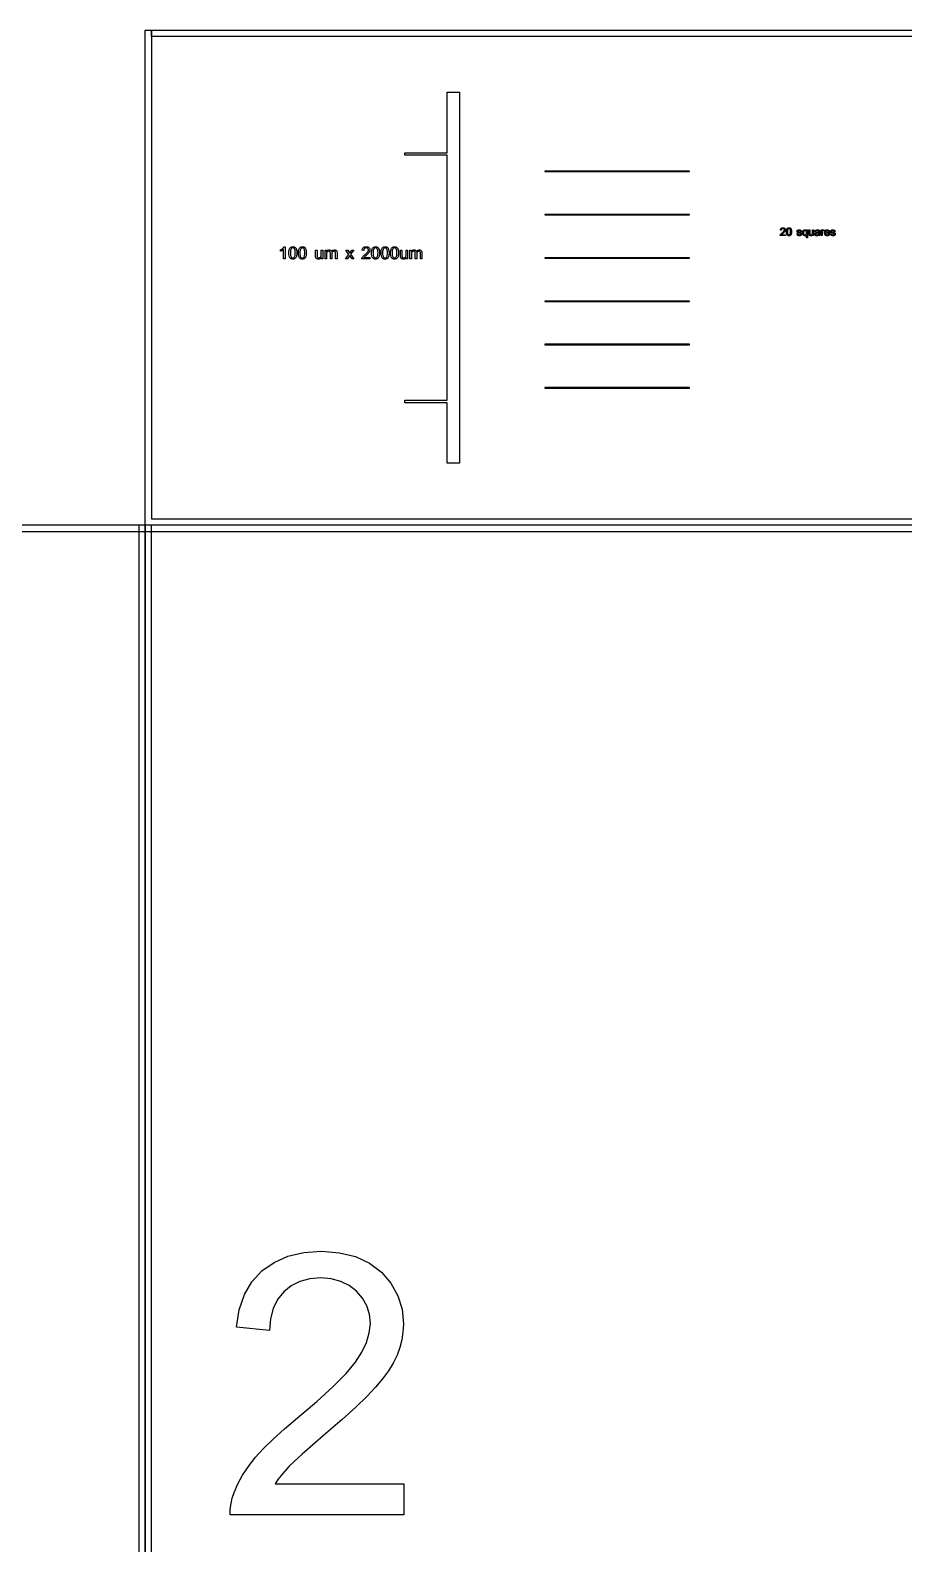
# Model space of a CAD drawing. Extents: x -47275 to 45580, y -34000 to 39989.
# Drawn here: x -10929 to -3869, y 21767 to 34000 of the extents above; entities that cross this region are included whole.
import ezdxf

# ---------------------------------------------------------------- set-up
doc = ezdxf.new("R2010")
doc.units = 0
doc.layers.add('Hybrids', color=5, linetype='CONTINUOUS')

# ---------------------------------------------------------------- blocks, each defined once
blk = doc.blocks.new('sizetest')
at = {"layer": 'Hybrids', "linetype": 'CONTINUOUS'}
for points in [[(0, 19950), (20000, 19950), (20000, 20000), (0, 20000), (0, 19950)], [(20000, 0), (20000, 20000), (19950, 20000), (19950, 0), (20000, 0)]]:
    blk.add_lwpolyline(points, close=True, dxfattribs=at)
blk = doc.blocks.new('lowQ')
at = {"layer": 'Hybrids', "linetype": 'CONTINUOUS'}
for points in [[(50, 0), (50, 20000), (0, 20000), (0, 0), (50, 0)], [(0, 19950), (20000, 19950), (20000, 20000), (0, 20000), (0, 19950)]]:
    blk.add_lwpolyline(points, close=True, dxfattribs=at)
blk = doc.blocks.new('Al_etch_test')
at = {"layer": 'Hybrids', "linetype": 'CONTINUOUS'}
for points in [[(270, 1495), (1440, 1495), (1440, 1499), (270, 1499), (270, 1495)], [(270, 1145), (1440, 1145), (1440, 1149), (270, 1149), (270, 1145)], [(270, 795), (1440, 795), (1440, 799), (270, 799), (270, 795)], [(270, 445), (1440, 445), (1440, 449), (270, 449), (270, 445)], [(270, 95), (1440, 95), (1440, 99), (270, 99), (270, 95)], [(270, -255), (1440, -255), (1440, -251), (270, -251), (270, -255)]]:
    blk.add_lwpolyline(points, close=True, dxfattribs=at)

msp = doc.modelspace()

# ---------------------------------------------------------------- linework, layer by layer
at = {"layer": 'Hybrids', "linetype": 'CONTINUOUS'}
for points in [[(10000, 34000), (10000, 30000), (-10000, 30000), (-10000, 34000), (-9950, 34000), (-9950, 33950), (-9950, 30050), (9950, 30050), (9950, 33950), (-9950, 33950), (-9950, 34000), (10000, 34000)], [(-7560, 33500), (-7460, 33500), (-7460, 30500), (-7560, 30500), (-7560, 30990), (-7900, 30990), (-7900, 31010), (-7560, 31010), (-7560, 32990), (-7900, 32990), (-7900, 33010), (-7560, 33010), (-7560, 33500)], [(-4825.214, 32347.515), (-4825.214, 32340), (-4867.307, 32340), (-4867.307, 32341.39), (-4867.133, 32342.737), (-4866.829, 32344.083), (-4866.395, 32345.43), (-4865.482, 32347.558), (-4864.309, 32349.687), (-4862.919, 32351.772), (-4861.269, 32353.901), (-4859.314, 32356.029), (-4856.925, 32358.375), (-4854.188, 32360.851), (-4851.017, 32363.544), (-4846.282, 32367.541), (-4842.329, 32371.146), (-4839.245, 32374.274), (-4836.986, 32377.01), (-4835.422, 32379.443), (-4834.249, 32381.832), (-4833.598, 32384.178), (-4833.337, 32386.437), (-4833.554, 32388.652), (-4834.206, 32390.694), (-4835.248, 32392.562), (-4836.682, 32394.256), (-4838.463, 32395.646), (-4840.505, 32396.645), (-4842.807, 32397.253), (-4845.326, 32397.47), (-4848.02, 32397.253), (-4850.409, 32396.602), (-4852.537, 32395.559), (-4854.362, 32394.082), (-4855.882, 32392.214), (-4856.925, 32390.042), (-4857.576, 32387.523), (-4857.794, 32384.699), (-4865.83, 32385.525), (-4865.135, 32389.738), (-4863.875, 32393.431), (-4862.051, 32396.558), (-4859.618, 32399.208), (-4856.708, 32401.25), (-4853.319, 32402.727), (-4849.497, 32403.639), (-4845.153, 32403.943), (-4840.809, 32403.595), (-4836.943, 32402.64), (-4833.554, 32401.076), (-4830.644, 32398.861), (-4828.341, 32396.167), (-4826.647, 32393.17), (-4825.648, 32389.869), (-4825.301, 32386.263), (-4825.431, 32384.352), (-4825.692, 32382.44), (-4826.213, 32380.573), (-4826.865, 32378.748), (-4827.777, 32376.837), (-4828.95, 32374.925), (-4830.383, 32372.971), (-4832.077, 32370.972), (-4834.206, 32368.714), (-4836.899, 32366.107), (-4840.2, 32363.11), (-4844.11, 32359.765), (-4847.325, 32357.028), (-4849.888, 32354.769), (-4851.842, 32352.988), (-4853.145, 32351.729), (-4854.101, 32350.643), (-4854.97, 32349.6), (-4855.752, 32348.558), (-4856.447, 32347.515), (-4825.214, 32347.515)], [(-4796.066, 32403.943), (-4793.59, 32403.813), (-4791.288, 32403.422), (-4789.116, 32402.77), (-4787.074, 32401.858), (-4785.249, 32400.685), (-4783.555, 32399.338), (-4782.035, 32397.731), (-4780.688, 32395.907), (-4779.515, 32393.865), (-4778.473, 32391.606), (-4777.561, 32389.13), (-4776.735, 32386.437), (-4776.127, 32383.396), (-4775.693, 32379.878), (-4775.432, 32375.881), (-4775.302, 32371.407), (-4775.476, 32366.064), (-4775.91, 32361.242), (-4776.605, 32356.985), (-4777.604, 32353.292), (-4778.907, 32350.035), (-4780.515, 32347.168), (-4782.382, 32344.691), (-4784.511, 32342.65), (-4786.944, 32340.999), (-4789.68, 32339.826), (-4792.721, 32339.131), (-4796.066, 32338.914), (-4800.453, 32339.305), (-4804.319, 32340.565), (-4807.664, 32342.606), (-4810.531, 32345.517), (-4813.311, 32350.078), (-4815.266, 32355.942), (-4816.439, 32363.023), (-4816.83, 32371.407), (-4816.7, 32376.75), (-4816.265, 32381.572), (-4815.57, 32385.829), (-4814.528, 32389.565), (-4813.225, 32392.779), (-4811.661, 32395.646), (-4809.793, 32398.122), (-4807.621, 32400.207), (-4805.188, 32401.814), (-4802.452, 32402.987), (-4799.411, 32403.682), (-4796.153, 32403.936), (-4796.153, 32397.47), (-4798.716, 32397.166), (-4801.018, 32396.298), (-4803.016, 32394.864), (-4804.754, 32392.909), (-4806.535, 32389.347), (-4807.795, 32384.612), (-4808.577, 32378.618), (-4808.794, 32371.407), (-4808.577, 32364.196), (-4807.881, 32358.331), (-4806.752, 32353.77), (-4805.145, 32350.512), (-4803.233, 32348.21), (-4801.061, 32346.603), (-4798.672, 32345.647), (-4796.066, 32345.343), (-4793.503, 32345.647), (-4791.114, 32346.646), (-4788.985, 32348.254), (-4787.03, 32350.556), (-4785.423, 32353.814), (-4784.294, 32358.375), (-4783.599, 32364.239), (-4783.338, 32371.407), (-4783.599, 32378.574), (-4784.294, 32384.482), (-4785.423, 32389.043), (-4787.03, 32392.301), (-4788.985, 32394.56), (-4791.157, 32396.167), (-4793.546, 32397.123), (-4796.153, 32397.47), (-4796.153, 32403.936), (-4796.066, 32403.943)], [(-4732.308, 32353.77), (-4724.576, 32354.987), (-4724.141, 32352.771), (-4723.36, 32350.86), (-4722.317, 32349.209), (-4720.97, 32347.863), (-4719.363, 32346.777), (-4717.408, 32345.995), (-4715.193, 32345.517), (-4712.63, 32345.387), (-4710.11, 32345.517), (-4707.939, 32345.908), (-4706.114, 32346.603), (-4704.637, 32347.558), (-4703.508, 32348.688), (-4702.682, 32349.948), (-4702.205, 32351.294), (-4702.031, 32352.728), (-4702.205, 32353.944), (-4702.639, 32355.074), (-4703.334, 32356.029), (-4704.333, 32356.898), (-4705.462, 32357.419), (-4707.157, 32358.071), (-4709.459, 32358.766), (-4712.326, 32359.548), (-4716.322, 32360.59), (-4719.624, 32361.546), (-4722.274, 32362.458), (-4724.272, 32363.284), (-4725.836, 32364.152), (-4727.182, 32365.151), (-4728.355, 32366.324), (-4729.311, 32367.671), (-4730.093, 32369.104), (-4730.614, 32370.625), (-4730.918, 32372.189), (-4731.005, 32373.883), (-4730.918, 32375.36), (-4730.657, 32376.837), (-4730.223, 32378.227), (-4729.615, 32379.573), (-4728.876, 32380.833), (-4727.964, 32381.963), (-4726.922, 32383.005), (-4725.749, 32383.961), (-4724.793, 32384.569), (-4723.62, 32385.177), (-4722.317, 32385.698), (-4720.797, 32386.22), (-4719.189, 32386.611), (-4717.539, 32386.915), (-4715.801, 32387.088), (-4714.02, 32387.175), (-4711.414, 32387.045), (-4708.938, 32386.784), (-4706.635, 32386.263), (-4704.507, 32385.612), (-4702.595, 32384.743), (-4700.945, 32383.744), (-4699.555, 32382.614), (-4698.425, 32381.354), (-4697.556, 32379.878), (-4696.775, 32378.227), (-4696.21, 32376.315), (-4695.732, 32374.23), (-4703.377, 32373.188), (-4703.768, 32374.838), (-4704.42, 32376.359), (-4705.289, 32377.619), (-4706.418, 32378.748), (-4707.808, 32379.617), (-4709.415, 32380.225), (-4711.327, 32380.616), (-4713.455, 32380.746), (-4715.975, 32380.616), (-4718.103, 32380.268), (-4719.841, 32379.704), (-4721.144, 32378.965), (-4722.187, 32378.01), (-4722.882, 32377.01), (-4723.316, 32375.924), (-4723.446, 32374.795), (-4723.403, 32374.013), (-4723.229, 32373.318), (-4722.925, 32372.667), (-4722.491, 32372.058), (-4721.969, 32371.45), (-4721.274, 32370.886), (-4720.449, 32370.408), (-4719.493, 32369.973), (-4718.625, 32369.669), (-4717.191, 32369.235), (-4715.193, 32368.67), (-4712.587, 32367.975), (-4708.764, 32366.889), (-4705.549, 32365.933), (-4702.986, 32365.065), (-4701.032, 32364.326), (-4699.511, 32363.544), (-4698.121, 32362.589), (-4696.905, 32361.503), (-4695.862, 32360.243), (-4695.08, 32358.809), (-4694.472, 32357.202), (-4694.125, 32355.464), (-4693.994, 32353.553), (-4694.168, 32351.598), (-4694.603, 32349.73), (-4695.298, 32347.906), (-4696.297, 32346.168), (-4697.556, 32344.518), (-4699.077, 32343.084), (-4700.858, 32341.868), (-4702.856, 32340.825), (-4705.115, 32340), (-4707.461, 32339.392), (-4709.98, 32339.044), (-4712.587, 32338.957), (-4716.844, 32339.175), (-4720.536, 32339.87), (-4723.707, 32341.043), (-4726.313, 32342.693), (-4728.485, 32344.778), (-4730.18, 32347.298), (-4731.483, 32350.295), (-4732.308, 32353.77), (-4732.308, 32353.77)], [(-4667.974, 32387.175), (-4667.236, 32387.088), (-4667.236, 32381.007), (-4669.712, 32380.703), (-4671.971, 32379.921), (-4674.012, 32378.531), (-4675.88, 32376.663), (-4677.444, 32374.187), (-4678.53, 32371.146), (-4679.182, 32367.454), (-4679.399, 32363.197), (-4679.182, 32358.983), (-4678.487, 32355.378), (-4677.314, 32352.293), (-4675.663, 32349.817), (-4673.708, 32347.863), (-4671.58, 32346.472), (-4669.234, 32345.647), (-4666.714, 32345.387), (-4664.325, 32345.647), (-4662.066, 32346.429), (-4660.025, 32347.732), (-4658.113, 32349.6), (-4656.55, 32351.989), (-4655.42, 32354.943), (-4654.769, 32358.418), (-4654.508, 32362.502), (-4654.769, 32366.802), (-4655.464, 32370.538), (-4656.68, 32373.709), (-4658.331, 32376.359), (-4660.329, 32378.357), (-4662.457, 32379.834), (-4664.76, 32380.703), (-4667.236, 32381.007), (-4667.236, 32387.088), (-4663.934, 32386.697), (-4660.329, 32385.351), (-4657.201, 32383.092), (-4654.508, 32379.964), (-4654.508, 32386.133), (-4647.471, 32386.133), (-4647.471, 32322.32), (-4655.29, 32322.32), (-4655.29, 32344.909), (-4656.332, 32343.649), (-4657.505, 32342.563), (-4658.895, 32341.52), (-4660.416, 32340.652), (-4662.11, 32339.87), (-4663.804, 32339.348), (-4665.585, 32339.044), (-4667.366, 32338.957), (-4671.362, 32339.348), (-4675.011, 32340.565), (-4678.443, 32342.606), (-4681.527, 32345.517), (-4684.134, 32349.079), (-4685.958, 32353.292), (-4687.088, 32358.071), (-4687.435, 32363.501), (-4687.305, 32366.846), (-4686.87, 32370.06), (-4686.132, 32373.101), (-4685.046, 32375.968), (-4683.699, 32378.531), (-4682.092, 32380.79), (-4680.224, 32382.701), (-4678.052, 32384.308), (-4675.706, 32385.525), (-4673.23, 32386.437), (-4670.667, 32386.958), (-4667.974, 32387.175)], [(-4604.987, 32340), (-4604.987, 32346.777), (-4607.941, 32343.345), (-4611.372, 32340.912), (-4615.282, 32339.435), (-4619.626, 32338.957), (-4621.668, 32339.044), (-4623.579, 32339.348), (-4625.49, 32339.826), (-4627.271, 32340.521), (-4628.922, 32341.347), (-4630.356, 32342.259), (-4631.572, 32343.301), (-4632.528, 32344.431), (-4633.353, 32345.691), (-4634.004, 32347.081), (-4634.526, 32348.601), (-4634.917, 32350.252), (-4635.134, 32351.555), (-4635.308, 32353.206), (-4635.395, 32355.204), (-4635.395, 32357.55), (-4635.395, 32386.133), (-4627.575, 32386.133), (-4627.575, 32360.547), (-4627.575, 32357.723), (-4627.489, 32355.421), (-4627.315, 32353.597), (-4627.098, 32352.293), (-4626.663, 32350.816), (-4625.968, 32349.513), (-4625.099, 32348.384), (-4623.97, 32347.428), (-4622.71, 32346.646), (-4621.32, 32346.125), (-4619.756, 32345.777), (-4618.062, 32345.691), (-4616.368, 32345.777), (-4614.674, 32346.125), (-4613.067, 32346.69), (-4611.459, 32347.472), (-4610.069, 32348.427), (-4608.853, 32349.6), (-4607.897, 32350.903), (-4607.115, 32352.38), (-4606.551, 32354.118), (-4606.16, 32356.203), (-4605.899, 32358.636), (-4605.812, 32361.416), (-4605.812, 32386.133), (-4597.993, 32386.133), (-4597.993, 32340), (-4604.987, 32340)], [(-4566.239, 32387.175), (-4563.459, 32387.088), (-4560.896, 32386.828), (-4558.637, 32386.393), (-4556.639, 32385.785), (-4554.944, 32385.003), (-4553.468, 32384.178), (-4552.208, 32383.266), (-4551.209, 32382.267), (-4550.427, 32381.137), (-4549.732, 32379.878), (-4549.21, 32378.487), (-4548.776, 32376.967), (-4548.646, 32375.751), (-4548.515, 32374.143), (-4548.429, 32372.145), (-4548.385, 32369.756), (-4548.385, 32354.378), (-4548.298, 32350.425), (-4548.125, 32347.472), (-4547.907, 32345.517), (-4547.603, 32344.083), (-4547.169, 32342.693), (-4546.604, 32341.303), (-4545.909, 32340), (-4554.076, 32340), (-4554.64, 32341.26), (-4555.075, 32342.606), (-4555.422, 32344.083), (-4555.64, 32345.691), (-4557.812, 32343.953), (-4559.94, 32342.519), (-4562.025, 32341.347), (-4564.023, 32340.478), (-4566.065, 32339.783), (-4568.194, 32339.305), (-4570.366, 32339.044), (-4572.624, 32338.957), (-4576.23, 32339.175), (-4579.358, 32339.87), (-4582.051, 32340.999), (-4584.31, 32342.65), (-4586.134, 32344.605), (-4587.394, 32346.863), (-4588.176, 32349.383), (-4588.393, 32352.163), (-4588.306, 32353.814), (-4588.045, 32355.378), (-4587.568, 32356.898), (-4586.873, 32358.331), (-4586.047, 32359.635), (-4585.092, 32360.851), (-4584.049, 32361.894), (-4582.833, 32362.849), (-4581.573, 32363.631), (-4580.183, 32364.326), (-4578.749, 32364.891), (-4577.186, 32365.412), (-4575.926, 32365.673), (-4574.319, 32365.977), (-4572.451, 32366.281), (-4570.235, 32366.585), (-4565.848, 32367.15), (-4562.025, 32367.801), (-4558.854, 32368.496), (-4556.291, 32369.278), (-4556.291, 32371.016), (-4556.291, 32363.153), (-4558.724, 32362.284), (-4561.634, 32361.546), (-4565.109, 32360.808), (-4569.062, 32360.199), (-4571.321, 32359.808), (-4573.189, 32359.461), (-4574.709, 32359.027), (-4575.882, 32358.636), (-4576.838, 32358.114), (-4577.663, 32357.55), (-4578.402, 32356.855), (-4578.967, 32356.073), (-4579.444, 32355.204), (-4579.792, 32354.292), (-4580.009, 32353.336), (-4580.053, 32352.38), (-4579.922, 32350.86), (-4579.488, 32349.513), (-4578.749, 32348.254), (-4577.707, 32347.168), (-4576.404, 32346.255), (-4574.796, 32345.604), (-4572.928, 32345.213), (-4570.757, 32345.082), (-4568.585, 32345.169), (-4566.499, 32345.56), (-4564.545, 32346.168), (-4562.72, 32347.037), (-4561.113, 32348.123), (-4559.679, 32349.383), (-4558.507, 32350.816), (-4557.551, 32352.467), (-4557.03, 32353.944), (-4556.639, 32355.725), (-4556.378, 32357.854), (-4556.291, 32360.286), (-4556.291, 32363.153), (-4556.291, 32371.016), (-4556.248, 32371.32), (-4556.421, 32373.492), (-4556.812, 32375.36), (-4557.507, 32376.88), (-4558.463, 32378.053), (-4560.157, 32379.182), (-4562.199, 32380.008), (-4564.632, 32380.529), (-4567.368, 32380.703), (-4569.975, 32380.573), (-4572.19, 32380.182), (-4574.058, 32379.573), (-4575.535, 32378.748), (-4576.795, 32377.575), (-4577.837, 32376.055), (-4578.706, 32374.187), (-4579.401, 32371.928), (-4587.046, 32372.971), (-4586.482, 32375.273), (-4585.7, 32377.401), (-4584.744, 32379.226), (-4583.615, 32380.877), (-4582.311, 32382.267), (-4580.704, 32383.526), (-4578.836, 32384.612), (-4576.708, 32385.525), (-4574.362, 32386.22), (-4571.842, 32386.741), (-4569.149, 32387.045), (-4566.239, 32387.175)], [(-4536.352, 32340), (-4536.352, 32386.133), (-4529.315, 32386.133), (-4529.315, 32379.139), (-4528.012, 32381.354), (-4526.752, 32383.179), (-4525.536, 32384.612), (-4524.363, 32385.612), (-4523.19, 32386.263), (-4521.974, 32386.784), (-4520.671, 32387.045), (-4519.324, 32387.175), (-4517.369, 32387.002), (-4515.371, 32386.524), (-4513.329, 32385.742), (-4511.288, 32384.656), (-4513.981, 32377.401), (-4515.415, 32378.14), (-4516.848, 32378.661), (-4518.282, 32378.965), (-4519.715, 32379.096), (-4520.975, 32378.965), (-4522.148, 32378.705), (-4523.277, 32378.183), (-4524.32, 32377.532), (-4525.275, 32376.663), (-4526.101, 32375.707), (-4526.752, 32374.534), (-4527.23, 32373.275), (-4527.838, 32371.103), (-4528.229, 32368.887), (-4528.49, 32366.542), (-4528.533, 32364.152), (-4528.533, 32340), (-4536.352, 32340)], [(-4487.7, 32387.175), (-4487.613, 32387.167), (-4487.613, 32380.746), (-4490.22, 32380.486), (-4492.609, 32379.834), (-4494.781, 32378.705), (-4496.692, 32377.141), (-4498.343, 32375.186), (-4499.559, 32372.927), (-4500.341, 32370.364), (-4500.732, 32367.497), (-4474.972, 32367.497), (-4475.363, 32370.19), (-4475.971, 32372.58), (-4476.84, 32374.578), (-4477.926, 32376.229), (-4479.968, 32378.183), (-4482.227, 32379.617), (-4484.79, 32380.442), (-4487.613, 32380.746), (-4487.613, 32387.167), (-4483.313, 32386.741), (-4479.316, 32385.568), (-4475.754, 32383.613), (-4472.583, 32380.877), (-4470.02, 32377.401), (-4468.196, 32373.275), (-4467.11, 32368.54), (-4466.719, 32363.153), (-4466.762, 32362.762), (-4466.762, 32361.068), (-4501.166, 32361.068), (-4500.775, 32357.463), (-4499.907, 32354.335), (-4498.603, 32351.642), (-4496.866, 32349.426), (-4494.824, 32347.645), (-4492.522, 32346.386), (-4490.002, 32345.604), (-4487.222, 32345.387), (-4485.181, 32345.517), (-4483.269, 32345.951), (-4481.488, 32346.646), (-4479.881, 32347.645), (-4478.447, 32348.905), (-4477.188, 32350.556), (-4476.058, 32352.511), (-4475.059, 32354.856), (-4466.979, 32353.857), (-4468.152, 32350.512), (-4469.716, 32347.558), (-4471.714, 32344.996), (-4474.06, 32342.867), (-4476.84, 32341.129), (-4479.968, 32339.913), (-4483.443, 32339.175), (-4487.266, 32338.957), (-4492.088, 32339.305), (-4496.345, 32340.478), (-4500.124, 32342.433), (-4503.338, 32345.169), (-4505.945, 32348.601), (-4507.769, 32352.641), (-4508.899, 32357.332), (-4509.246, 32362.675), (-4508.899, 32368.149), (-4507.769, 32373.014), (-4505.901, 32377.184), (-4503.251, 32380.746), (-4500.037, 32383.526), (-4496.388, 32385.568), (-4492.261, 32386.741), (-4487.7, 32387.175)], [(-4460.29, 32353.77), (-4452.558, 32354.987), (-4452.123, 32352.771), (-4451.341, 32350.86), (-4450.299, 32349.209), (-4448.952, 32347.863), (-4447.345, 32346.777), (-4445.39, 32345.995), (-4443.175, 32345.517), (-4440.612, 32345.387), (-4438.092, 32345.517), (-4435.92, 32345.908), (-4434.096, 32346.603), (-4432.619, 32347.558), (-4431.489, 32348.688), (-4430.664, 32349.948), (-4430.186, 32351.294), (-4430.012, 32352.728), (-4430.186, 32353.944), (-4430.621, 32355.074), (-4431.316, 32356.029), (-4432.315, 32356.898), (-4433.444, 32357.419), (-4435.138, 32358.071), (-4437.441, 32358.766), (-4440.308, 32359.548), (-4444.304, 32360.59), (-4447.605, 32361.546), (-4450.255, 32362.458), (-4452.253, 32363.284), (-4453.817, 32364.152), (-4455.164, 32365.151), (-4456.337, 32366.324), (-4457.292, 32367.671), (-4458.074, 32369.104), (-4458.596, 32370.625), (-4458.9, 32372.189), (-4458.987, 32373.883), (-4458.9, 32375.36), (-4458.639, 32376.837), (-4458.205, 32378.227), (-4457.597, 32379.573), (-4456.858, 32380.833), (-4455.946, 32381.963), (-4454.903, 32383.005), (-4453.73, 32383.961), (-4452.775, 32384.569), (-4451.602, 32385.177), (-4450.299, 32385.698), (-4448.778, 32386.22), (-4447.171, 32386.611), (-4445.52, 32386.915), (-4443.783, 32387.088), (-4442.002, 32387.175), (-4439.395, 32387.045), (-4436.919, 32386.784), (-4434.617, 32386.263), (-4432.488, 32385.612), (-4430.577, 32384.743), (-4428.926, 32383.744), (-4427.536, 32382.614), (-4426.407, 32381.354), (-4425.538, 32379.878), (-4424.756, 32378.227), (-4424.192, 32376.315), (-4423.714, 32374.23), (-4431.359, 32373.188), (-4431.75, 32374.838), (-4432.402, 32376.359), (-4433.27, 32377.619), (-4434.4, 32378.748), (-4435.79, 32379.617), (-4437.397, 32380.225), (-4439.309, 32380.616), (-4441.437, 32380.746), (-4443.957, 32380.616), (-4446.085, 32380.268), (-4447.823, 32379.704), (-4449.126, 32378.965), (-4450.168, 32378.01), (-4450.863, 32377.01), (-4451.298, 32375.924), (-4451.428, 32374.795), (-4451.385, 32374.013), (-4451.211, 32373.318), (-4450.907, 32372.667), (-4450.472, 32372.058), (-4449.951, 32371.45), (-4449.256, 32370.886), (-4448.431, 32370.408), (-4447.475, 32369.973), (-4446.606, 32369.669), (-4445.173, 32369.235), (-4443.175, 32368.67), (-4440.568, 32367.975), (-4436.746, 32366.889), (-4433.531, 32365.933), (-4430.968, 32365.065), (-4429.013, 32364.326), (-4427.493, 32363.544), (-4426.103, 32362.589), (-4424.887, 32361.503), (-4423.844, 32360.243), (-4423.062, 32358.809), (-4422.454, 32357.202), (-4422.106, 32355.464), (-4421.976, 32353.553), (-4422.15, 32351.598), (-4422.584, 32349.73), (-4423.279, 32347.906), (-4424.278, 32346.168), (-4425.538, 32344.518), (-4427.059, 32343.084), (-4428.84, 32341.868), (-4430.838, 32340.825), (-4433.097, 32340), (-4435.442, 32339.392), (-4437.962, 32339.044), (-4440.568, 32338.957), (-4444.825, 32339.175), (-4448.518, 32339.87), (-4451.689, 32341.043), (-4454.295, 32342.693), (-4456.467, 32344.778), (-4458.161, 32347.298), (-4459.464, 32350.295), (-4460.29, 32353.77), (-4460.29, 32353.77)], [(-8869.403, 32151.683), (-8881.526, 32151.683), (-8881.526, 32228.931), (-8883.95, 32226.842), (-8886.644, 32224.755), (-8889.675, 32222.667), (-8893.042, 32220.579), (-8896.544, 32218.559), (-8899.777, 32216.875), (-8902.875, 32215.461), (-8905.771, 32214.317), (-8905.771, 32226.034), (-8900.854, 32228.527), (-8896.275, 32231.288), (-8891.965, 32234.318), (-8887.991, 32237.618), (-8884.489, 32240.985), (-8881.526, 32244.285), (-8879.101, 32247.586), (-8877.215, 32250.818), (-8869.403, 32250.818), (-8869.403, 32151.683)], [(-8806.299, 32250.808), (-8806.164, 32250.818), (-8802.326, 32250.616), (-8798.756, 32250.01), (-8795.389, 32249), (-8792.224, 32247.586), (-8789.395, 32245.767), (-8786.769, 32243.68), (-8784.411, 32241.188), (-8782.323, 32238.359), (-8780.505, 32235.194), (-8778.889, 32231.692), (-8777.475, 32227.853), (-8776.195, 32223.677), (-8775.252, 32218.963), (-8774.578, 32213.508), (-8774.174, 32207.312), (-8773.973, 32200.375), (-8774.242, 32192.091), (-8774.916, 32184.616), (-8775.993, 32178.016), (-8777.542, 32172.291), (-8779.562, 32167.24), (-8782.054, 32162.796), (-8784.95, 32158.957), (-8788.25, 32155.791), (-8792.021, 32153.232), (-8796.264, 32151.414), (-8800.979, 32150.336), (-8806.164, 32150), (-8812.966, 32150.606), (-8818.96, 32152.559), (-8824.146, 32155.725), (-8828.591, 32160.237), (-8832.901, 32167.308), (-8835.931, 32176.4), (-8837.75, 32187.377), (-8838.356, 32200.375), (-8838.154, 32208.659), (-8837.481, 32216.135), (-8836.403, 32222.734), (-8834.787, 32228.527), (-8832.766, 32233.51), (-8830.342, 32237.955), (-8827.446, 32241.794), (-8824.078, 32245.027), (-8820.307, 32247.518), (-8816.065, 32249.336), (-8811.35, 32250.414), (-8806.299, 32250.808), (-8806.299, 32240.784), (-8810.272, 32240.312), (-8813.842, 32238.965), (-8816.94, 32236.743), (-8819.634, 32233.712), (-8822.395, 32228.189), (-8824.348, 32220.848), (-8825.56, 32211.555), (-8825.897, 32200.375), (-8825.56, 32189.196), (-8824.482, 32180.104), (-8822.732, 32173.033), (-8820.24, 32167.982), (-8817.277, 32164.412), (-8813.909, 32161.92), (-8810.205, 32160.438), (-8806.164, 32159.967), (-8802.191, 32160.438), (-8798.487, 32161.988), (-8795.186, 32164.479), (-8792.156, 32168.049), (-8789.664, 32173.1), (-8787.913, 32180.171), (-8786.836, 32189.263), (-8786.431, 32200.375), (-8786.836, 32211.488), (-8787.913, 32220.647), (-8789.664, 32227.718), (-8792.156, 32232.769), (-8795.186, 32236.272), (-8798.554, 32238.763), (-8802.258, 32240.245), (-8806.299, 32240.784), (-8806.299, 32250.808)], [(-8729.591, 32250.808), (-8729.456, 32250.818), (-8725.617, 32250.616), (-8722.048, 32250.01), (-8718.68, 32249), (-8715.515, 32247.586), (-8712.687, 32245.767), (-8710.06, 32243.68), (-8707.703, 32241.188), (-8705.615, 32238.359), (-8703.797, 32235.194), (-8702.18, 32231.692), (-8700.766, 32227.853), (-8699.486, 32223.677), (-8698.543, 32218.963), (-8697.87, 32213.508), (-8697.467, 32207.312), (-8697.264, 32200.375), (-8697.534, 32192.091), (-8698.207, 32184.616), (-8699.285, 32178.016), (-8700.833, 32172.291), (-8702.854, 32167.24), (-8705.346, 32162.796), (-8708.242, 32158.957), (-8711.542, 32155.791), (-8715.313, 32153.232), (-8719.556, 32151.414), (-8724.27, 32150.336), (-8729.456, 32150), (-8736.258, 32150.606), (-8742.252, 32152.559), (-8747.438, 32155.725), (-8751.883, 32160.237), (-8756.193, 32167.308), (-8759.224, 32176.4), (-8761.042, 32187.377), (-8761.648, 32200.375), (-8761.446, 32208.659), (-8760.772, 32216.135), (-8759.695, 32222.734), (-8758.078, 32228.527), (-8756.058, 32233.51), (-8753.634, 32237.955), (-8750.737, 32241.794), (-8747.371, 32245.027), (-8743.599, 32247.518), (-8739.356, 32249.336), (-8734.642, 32250.414), (-8729.591, 32250.808), (-8729.591, 32240.784), (-8733.564, 32240.312), (-8737.134, 32238.965), (-8740.231, 32236.743), (-8742.925, 32233.712), (-8745.686, 32228.189), (-8747.64, 32220.848), (-8748.852, 32211.555), (-8749.189, 32200.375), (-8748.852, 32189.196), (-8747.775, 32180.104), (-8746.024, 32173.033), (-8743.531, 32167.982), (-8740.569, 32164.412), (-8737.201, 32161.92), (-8733.497, 32160.438), (-8729.456, 32159.967), (-8725.483, 32160.438), (-8721.779, 32161.988), (-8718.479, 32164.479), (-8715.448, 32168.049), (-8712.956, 32173.1), (-8711.205, 32180.171), (-8710.127, 32189.263), (-8709.723, 32200.375), (-8710.127, 32211.488), (-8711.205, 32220.647), (-8712.956, 32227.718), (-8715.448, 32232.769), (-8718.479, 32236.272), (-8721.846, 32238.763), (-8725.55, 32240.245), (-8729.591, 32240.784), (-8729.591, 32250.808)], [(-8575.461, 32151.683), (-8575.461, 32162.19), (-8580.04, 32156.869), (-8585.36, 32153.097), (-8591.422, 32150.808), (-8598.156, 32150.067), (-8601.322, 32150.202), (-8604.285, 32150.674), (-8607.248, 32151.414), (-8610.009, 32152.492), (-8612.569, 32153.771), (-8614.791, 32155.186), (-8616.677, 32156.802), (-8618.158, 32158.553), (-8619.438, 32160.506), (-8620.448, 32162.661), (-8621.257, 32165.018), (-8621.862, 32167.578), (-8622.199, 32169.597), (-8622.469, 32172.157), (-8622.604, 32175.255), (-8622.604, 32178.892), (-8622.604, 32223.206), (-8610.481, 32223.206), (-8610.481, 32183.539), (-8610.481, 32179.161), (-8610.346, 32175.591), (-8610.077, 32172.763), (-8609.74, 32170.743), (-8609.066, 32168.453), (-8607.989, 32166.432), (-8606.642, 32164.681), (-8604.891, 32163.2), (-8602.938, 32161.988), (-8600.783, 32161.18), (-8598.359, 32160.641), (-8595.732, 32160.506), (-8593.105, 32160.641), (-8590.479, 32161.18), (-8587.987, 32162.055), (-8585.495, 32163.267), (-8583.34, 32164.749), (-8581.454, 32166.567), (-8579.973, 32168.588), (-8578.76, 32170.877), (-8577.885, 32173.572), (-8577.279, 32176.804), (-8576.875, 32180.575), (-8576.74, 32184.886), (-8576.74, 32223.206), (-8564.617, 32223.206), (-8564.617, 32151.683), (-8575.461, 32151.683)], [(-8545.626, 32151.683), (-8545.626, 32223.206), (-8534.782, 32223.206), (-8534.782, 32213.171), (-8532.964, 32215.663), (-8530.877, 32217.886), (-8528.519, 32219.839), (-8525.826, 32221.59), (-8522.997, 32223.004), (-8519.899, 32224.014), (-8516.599, 32224.62), (-8513.097, 32224.823), (-8509.326, 32224.553), (-8505.891, 32223.947), (-8502.86, 32222.937), (-8500.099, 32221.522), (-8497.742, 32219.704), (-8495.789, 32217.549), (-8494.172, 32215.057), (-8492.893, 32212.296), (-8488.381, 32217.751), (-8483.127, 32221.657), (-8477.336, 32224.014), (-8470.803, 32224.823), (-8465.819, 32224.419), (-8461.442, 32223.341), (-8457.671, 32221.455), (-8454.438, 32218.896), (-8451.946, 32215.528), (-8450.195, 32211.42), (-8449.117, 32206.504), (-8448.713, 32200.779), (-8448.713, 32151.683), (-8460.768, 32151.683), (-8460.768, 32196.739), (-8460.903, 32200.106), (-8461.105, 32202.935), (-8461.509, 32205.291), (-8461.98, 32207.177), (-8462.722, 32208.659), (-8463.665, 32210.073), (-8464.809, 32211.285), (-8466.223, 32212.363), (-8467.84, 32213.171), (-8469.591, 32213.778), (-8471.477, 32214.182), (-8473.497, 32214.317), (-8477.133, 32213.979), (-8480.434, 32213.036), (-8483.397, 32211.42), (-8486.024, 32209.265), (-8488.246, 32206.369), (-8489.795, 32202.733), (-8490.738, 32198.355), (-8491.007, 32193.237), (-8491.007, 32151.683), (-8503.13, 32151.683), (-8503.13, 32198.153), (-8503.332, 32201.925), (-8503.871, 32205.224), (-8504.813, 32207.985), (-8506.093, 32210.275), (-8507.844, 32212.027), (-8509.999, 32213.306), (-8512.693, 32214.047), (-8515.791, 32214.317), (-8518.35, 32214.114), (-8520.775, 32213.643), (-8523.064, 32212.767), (-8525.287, 32211.622), (-8527.308, 32210.073), (-8529.058, 32208.255), (-8530.473, 32206.167), (-8531.55, 32203.743), (-8532.426, 32200.847), (-8533.031, 32197.412), (-8533.435, 32193.371), (-8533.503, 32188.791), (-8533.503, 32151.683), (-8545.626, 32151.683)], [(-8379.575, 32151.683), (-8353.444, 32188.859), (-8377.622, 32223.206), (-8362.469, 32223.206), (-8351.491, 32206.437), (-8350.077, 32204.079), (-8348.73, 32201.992), (-8347.585, 32200.106), (-8346.507, 32198.422), (-8345.093, 32200.578), (-8343.679, 32202.598), (-8342.332, 32204.483), (-8341.052, 32206.302), (-8328.997, 32223.206), (-8314.518, 32223.206), (-8339.234, 32189.533), (-8312.632, 32151.683), (-8327.515, 32151.683), (-8342.197, 32173.908), (-8346.104, 32179.902), (-8364.893, 32151.683), (-8379.575, 32151.683)], [(-8182.949, 32163.334), (-8182.949, 32151.683), (-8248.208, 32151.683), (-8248.208, 32153.839), (-8247.939, 32155.926), (-8247.467, 32158.014), (-8246.793, 32160.102), (-8245.379, 32163.402), (-8243.561, 32166.702), (-8241.406, 32169.935), (-8238.847, 32173.234), (-8235.816, 32176.534), (-8232.112, 32180.171), (-8227.869, 32184.01), (-8222.952, 32188.186), (-8215.612, 32194.381), (-8209.484, 32199.971), (-8204.701, 32204.82), (-8201.2, 32209.063), (-8198.775, 32212.835), (-8196.957, 32216.539), (-8195.946, 32220.176), (-8195.542, 32223.677), (-8195.879, 32227.112), (-8196.889, 32230.278), (-8198.506, 32233.173), (-8200.728, 32235.8), (-8203.49, 32237.955), (-8206.655, 32239.504), (-8210.224, 32240.447), (-8214.13, 32240.784), (-8218.305, 32240.447), (-8222.009, 32239.437), (-8225.31, 32237.82), (-8228.138, 32235.53), (-8230.496, 32232.635), (-8232.112, 32229.267), (-8233.122, 32225.361), (-8233.458, 32220.983), (-8245.918, 32222.263), (-8244.84, 32228.796), (-8242.888, 32234.52), (-8240.059, 32239.369), (-8236.287, 32243.478), (-8231.775, 32246.643), (-8226.522, 32248.932), (-8220.595, 32250.347), (-8213.861, 32250.818), (-8207.126, 32250.279), (-8201.132, 32248.798), (-8195.879, 32246.374), (-8191.367, 32242.939), (-8187.797, 32238.763), (-8185.171, 32234.116), (-8183.622, 32228.998), (-8183.083, 32223.408), (-8183.285, 32220.444), (-8183.689, 32217.482), (-8184.497, 32214.586), (-8185.508, 32211.757), (-8186.922, 32208.794), (-8188.74, 32205.83), (-8190.963, 32202.8), (-8193.589, 32199.702), (-8196.889, 32196.2), (-8201.065, 32192.159), (-8206.183, 32187.512), (-8212.245, 32182.326), (-8217.228, 32178.084), (-8221.202, 32174.581), (-8224.232, 32171.82), (-8226.253, 32169.867), (-8227.734, 32168.183), (-8229.081, 32166.567), (-8230.293, 32164.951), (-8231.371, 32163.334), (-8182.949, 32163.334)], [(-8137.893, 32250.808), (-8137.758, 32250.818), (-8133.92, 32250.616), (-8130.35, 32250.01), (-8126.983, 32249), (-8123.818, 32247.586), (-8120.989, 32245.767), (-8118.363, 32243.68), (-8116.006, 32241.188), (-8113.917, 32238.359), (-8112.099, 32235.194), (-8110.483, 32231.692), (-8109.069, 32227.853), (-8107.789, 32223.677), (-8106.847, 32218.963), (-8106.173, 32213.508), (-8105.769, 32207.312), (-8105.567, 32200.375), (-8105.836, 32192.091), (-8106.51, 32184.616), (-8107.587, 32178.016), (-8109.136, 32172.291), (-8111.156, 32167.24), (-8113.648, 32162.796), (-8116.545, 32158.957), (-8119.844, 32155.791), (-8123.616, 32153.232), (-8127.859, 32151.414), (-8132.573, 32150.336), (-8137.758, 32150), (-8144.56, 32150.606), (-8150.554, 32152.559), (-8155.74, 32155.725), (-8160.185, 32160.237), (-8164.495, 32167.308), (-8167.526, 32176.4), (-8169.344, 32187.377), (-8169.951, 32200.375), (-8169.748, 32208.659), (-8169.075, 32216.135), (-8167.997, 32222.734), (-8166.381, 32228.527), (-8164.361, 32233.51), (-8161.936, 32237.955), (-8159.041, 32241.794), (-8155.673, 32245.027), (-8151.901, 32247.518), (-8147.659, 32249.336), (-8142.944, 32250.414), (-8137.893, 32250.808), (-8137.893, 32240.784), (-8141.866, 32240.312), (-8145.436, 32238.965), (-8148.534, 32236.743), (-8151.228, 32233.712), (-8153.989, 32228.189), (-8155.943, 32220.848), (-8157.155, 32211.555), (-8157.491, 32200.375), (-8157.155, 32189.196), (-8156.077, 32180.104), (-8154.326, 32173.033), (-8151.834, 32167.982), (-8148.871, 32164.412), (-8145.503, 32161.92), (-8141.799, 32160.438), (-8137.758, 32159.967), (-8133.785, 32160.438), (-8130.081, 32161.988), (-8126.781, 32164.479), (-8123.751, 32168.049), (-8121.258, 32173.1), (-8119.507, 32180.171), (-8118.43, 32189.263), (-8118.026, 32200.375), (-8118.43, 32211.488), (-8119.507, 32220.647), (-8121.258, 32227.718), (-8123.751, 32232.769), (-8126.781, 32236.272), (-8130.149, 32238.763), (-8133.853, 32240.245), (-8137.893, 32240.784), (-8137.893, 32250.808)], [(-8061.185, 32250.808), (-8061.051, 32250.818), (-8057.211, 32250.616), (-8053.642, 32250.01), (-8050.275, 32249), (-8047.109, 32247.586), (-8044.281, 32245.767), (-8041.654, 32243.68), (-8039.297, 32241.188), (-8037.21, 32238.359), (-8035.391, 32235.194), (-8033.774, 32231.692), (-8032.36, 32227.853), (-8031.081, 32223.677), (-8030.138, 32218.963), (-8029.465, 32213.508), (-8029.061, 32207.312), (-8028.858, 32200.375), (-8029.128, 32192.091), (-8029.801, 32184.616), (-8030.879, 32178.016), (-8032.428, 32172.291), (-8034.448, 32167.24), (-8036.94, 32162.796), (-8039.836, 32158.957), (-8043.136, 32155.791), (-8046.908, 32153.232), (-8051.15, 32151.414), (-8055.865, 32150.336), (-8061.051, 32150), (-8067.853, 32150.606), (-8073.846, 32152.559), (-8079.032, 32155.725), (-8083.477, 32160.237), (-8087.787, 32167.308), (-8090.818, 32176.4), (-8092.636, 32187.377), (-8093.242, 32200.375), (-8093.04, 32208.659), (-8092.366, 32216.135), (-8091.289, 32222.734), (-8089.673, 32228.527), (-8087.653, 32233.51), (-8085.228, 32237.955), (-8082.332, 32241.794), (-8078.965, 32245.027), (-8075.193, 32247.518), (-8070.95, 32249.336), (-8066.236, 32250.414), (-8061.185, 32250.808), (-8061.185, 32240.784), (-8065.159, 32240.312), (-8068.728, 32238.965), (-8071.826, 32236.743), (-8074.519, 32233.712), (-8077.281, 32228.189), (-8079.234, 32220.848), (-8080.446, 32211.555), (-8080.783, 32200.375), (-8080.446, 32189.196), (-8079.369, 32180.104), (-8077.618, 32173.033), (-8075.126, 32167.982), (-8072.163, 32164.412), (-8068.795, 32161.92), (-8065.091, 32160.438), (-8061.051, 32159.967), (-8057.077, 32160.438), (-8053.373, 32161.988), (-8050.073, 32164.479), (-8047.042, 32168.049), (-8044.551, 32173.1), (-8042.8, 32180.171), (-8041.722, 32189.263), (-8041.318, 32200.375), (-8041.722, 32211.488), (-8042.8, 32220.647), (-8044.551, 32227.718), (-8047.042, 32232.769), (-8050.073, 32236.272), (-8053.44, 32238.763), (-8057.144, 32240.245), (-8061.185, 32240.784), (-8061.185, 32250.808)], [(-7984.477, 32250.808), (-7984.342, 32250.818), (-7980.504, 32250.616), (-7976.934, 32250.01), (-7973.567, 32249), (-7970.402, 32247.586), (-7967.573, 32245.767), (-7964.946, 32243.68), (-7962.589, 32241.188), (-7960.501, 32238.359), (-7958.683, 32235.194), (-7957.067, 32231.692), (-7955.652, 32227.853), (-7954.373, 32223.677), (-7953.43, 32218.963), (-7952.756, 32213.508), (-7952.352, 32207.312), (-7952.151, 32200.375), (-7952.42, 32192.091), (-7953.093, 32184.616), (-7954.17, 32178.016), (-7955.72, 32172.291), (-7957.74, 32167.24), (-7960.232, 32162.796), (-7963.128, 32158.957), (-7966.428, 32155.791), (-7970.199, 32153.232), (-7974.442, 32151.414), (-7979.157, 32150.336), (-7984.342, 32150), (-7991.144, 32150.606), (-7997.138, 32152.559), (-8002.324, 32155.725), (-8006.768, 32160.237), (-8011.079, 32167.308), (-8014.109, 32176.4), (-8015.928, 32187.377), (-8016.534, 32200.375), (-8016.332, 32208.659), (-8015.659, 32216.135), (-8014.581, 32222.734), (-8012.965, 32228.527), (-8010.944, 32233.51), (-8008.52, 32237.955), (-8005.624, 32241.794), (-8002.256, 32245.027), (-7998.485, 32247.518), (-7994.242, 32249.336), (-7989.528, 32250.414), (-7984.477, 32250.808), (-7984.477, 32240.784), (-7988.45, 32240.312), (-7992.02, 32238.965), (-7995.118, 32236.743), (-7997.812, 32233.712), (-8000.573, 32228.189), (-8002.526, 32220.848), (-8003.738, 32211.555), (-8004.075, 32200.375), (-8003.738, 32189.196), (-8002.66, 32180.104), (-8000.909, 32173.033), (-7998.418, 32167.982), (-7995.454, 32164.412), (-7992.087, 32161.92), (-7988.383, 32160.438), (-7984.342, 32159.967), (-7980.369, 32160.438), (-7976.664, 32161.988), (-7973.364, 32164.479), (-7970.334, 32168.049), (-7967.842, 32173.1), (-7966.091, 32180.171), (-7965.014, 32189.263), (-7964.609, 32200.375), (-7965.014, 32211.488), (-7966.091, 32220.647), (-7967.842, 32227.718), (-7970.334, 32232.769), (-7973.364, 32236.272), (-7976.732, 32238.763), (-7980.436, 32240.245), (-7984.477, 32240.784), (-7984.477, 32250.808)], [(-7889.585, 32151.683), (-7889.585, 32162.19), (-7894.164, 32156.869), (-7899.485, 32153.097), (-7905.546, 32150.808), (-7912.281, 32150.067), (-7915.446, 32150.202), (-7918.409, 32150.674), (-7921.373, 32151.414), (-7924.134, 32152.492), (-7926.693, 32153.771), (-7928.915, 32155.186), (-7930.801, 32156.802), (-7932.283, 32158.553), (-7933.562, 32160.506), (-7934.573, 32162.661), (-7935.381, 32165.018), (-7935.987, 32167.578), (-7936.323, 32169.597), (-7936.593, 32172.157), (-7936.727, 32175.255), (-7936.727, 32178.892), (-7936.727, 32223.206), (-7924.605, 32223.206), (-7924.605, 32183.539), (-7924.605, 32179.161), (-7924.471, 32175.591), (-7924.202, 32172.763), (-7923.864, 32170.743), (-7923.191, 32168.453), (-7922.113, 32166.432), (-7920.766, 32164.681), (-7919.015, 32163.2), (-7917.062, 32161.988), (-7914.907, 32161.18), (-7912.483, 32160.641), (-7909.856, 32160.506), (-7907.23, 32160.641), (-7904.603, 32161.18), (-7902.112, 32162.055), (-7899.619, 32163.267), (-7897.464, 32164.749), (-7895.579, 32166.567), (-7894.097, 32168.588), (-7892.885, 32170.877), (-7892.009, 32173.572), (-7891.403, 32176.804), (-7890.999, 32180.575), (-7890.864, 32184.886), (-7890.864, 32223.206), (-7878.742, 32223.206), (-7878.742, 32151.683), (-7889.585, 32151.683)], [(-7859.75, 32151.683), (-7859.75, 32223.206), (-7848.907, 32223.206), (-7848.907, 32213.171), (-7847.089, 32215.663), (-7845.001, 32217.886), (-7842.644, 32219.839), (-7839.95, 32221.59), (-7837.122, 32223.004), (-7834.024, 32224.014), (-7830.724, 32224.62), (-7827.221, 32224.823), (-7823.45, 32224.553), (-7820.015, 32223.947), (-7816.985, 32222.937), (-7814.224, 32221.522), (-7811.866, 32219.704), (-7809.913, 32217.549), (-7808.297, 32215.057), (-7807.018, 32212.296), (-7802.505, 32217.751), (-7797.252, 32221.657), (-7791.46, 32224.014), (-7784.928, 32224.823), (-7779.944, 32224.419), (-7775.566, 32223.341), (-7771.795, 32221.455), (-7768.562, 32218.896), (-7766.07, 32215.528), (-7764.32, 32211.42), (-7763.242, 32206.504), (-7762.838, 32200.779), (-7762.838, 32151.683), (-7774.893, 32151.683), (-7774.893, 32196.739), (-7775.027, 32200.106), (-7775.23, 32202.935), (-7775.634, 32205.291), (-7776.105, 32207.177), (-7776.846, 32208.659), (-7777.789, 32210.073), (-7778.934, 32211.285), (-7780.348, 32212.363), (-7781.964, 32213.171), (-7783.715, 32213.778), (-7785.601, 32214.182), (-7787.622, 32214.317), (-7791.258, 32213.979), (-7794.558, 32213.036), (-7797.521, 32211.42), (-7800.148, 32209.265), (-7802.371, 32206.369), (-7803.919, 32202.733), (-7804.862, 32198.355), (-7805.132, 32193.237), (-7805.132, 32151.683), (-7817.254, 32151.683), (-7817.254, 32198.153), (-7817.456, 32201.925), (-7817.995, 32205.224), (-7818.938, 32207.985), (-7820.218, 32210.275), (-7821.968, 32212.027), (-7824.123, 32213.306), (-7826.817, 32214.047), (-7829.916, 32214.317), (-7832.475, 32214.114), (-7834.899, 32213.643), (-7837.189, 32212.767), (-7839.411, 32211.622), (-7841.431, 32210.073), (-7843.183, 32208.255), (-7844.597, 32206.167), (-7845.674, 32203.743), (-7846.55, 32200.847), (-7847.156, 32197.412), (-7847.56, 32193.371), (-7847.628, 32188.791), (-7847.628, 32151.683), (-7859.75, 32151.683)], [(-7908.828, 22250.501), (-7908.828, 22000), (-9311.925, 22000), (-9311.925, 22046.335), (-9306.134, 22091.223), (-9295.998, 22136.11), (-9281.518, 22180.998), (-9251.11, 22251.949), (-9212.014, 22322.9), (-9165.679, 22392.403), (-9110.656, 22463.355), (-9045.496, 22534.306), (-8965.857, 22612.497), (-8874.634, 22695.032), (-8768.931, 22784.807), (-8611.101, 22918.022), (-8479.334, 23038.205), (-8376.527, 23142.459), (-8301.232, 23233.683), (-8249.105, 23314.77), (-8210.009, 23394.409), (-8188.289, 23472.6), (-8179.601, 23547.895), (-8186.841, 23621.742), (-8208.561, 23689.798), (-8243.313, 23752.061), (-8291.096, 23808.532), (-8350.464, 23854.868), (-8418.519, 23888.172), (-8495.262, 23908.443), (-8579.245, 23915.683), (-8669.02, 23908.443), (-8748.659, 23886.724), (-8819.611, 23851.972), (-8880.426, 23802.741), (-8931.105, 23740.477), (-8965.857, 23668.078), (-8987.577, 23584.095), (-8994.817, 23489.976), (-9262.694, 23517.488), (-9239.526, 23657.942), (-9197.535, 23781.021), (-9136.719, 23885.276), (-9055.632, 23973.603), (-8958.617, 24041.658), (-8845.674, 24090.89), (-8718.252, 24121.297), (-8573.453, 24131.433), (-8428.655, 24119.849), (-8299.784, 24087.994), (-8186.841, 24035.866), (-8089.826, 23962.019), (-8013.083, 23872.244), (-7956.612, 23772.333), (-7923.308, 23662.286), (-7911.724, 23542.103), (-7916.068, 23478.392), (-7924.756, 23414.681), (-7942.132, 23352.417), (-7963.852, 23291.602), (-7994.259, 23227.891), (-8033.355, 23164.179), (-8081.138, 23099.02), (-8137.61, 23032.413), (-8208.561, 22957.117), (-8298.336, 22870.238), (-8408.383, 22770.327), (-8538.702, 22658.833), (-8645.852, 22567.61), (-8731.284, 22492.314), (-8796.443, 22432.947), (-8839.882, 22390.955), (-8871.738, 22354.756), (-8900.698, 22320.004), (-8926.761, 22285.252), (-8949.929, 22250.501), (-7908.828, 22250.501)]]:
    msp.add_lwpolyline(points, close=True, dxfattribs=at)

# ---------------------------------------------------------------- block references
for name, p in [('Al_etch_test', (-7040, 31362.59)), ('sizetest', (-30000, 10000)), ('lowQ', (-10000, 10000))]:
    msp.add_blockref(name, p)

doc.saveas('drawing.dxf')
